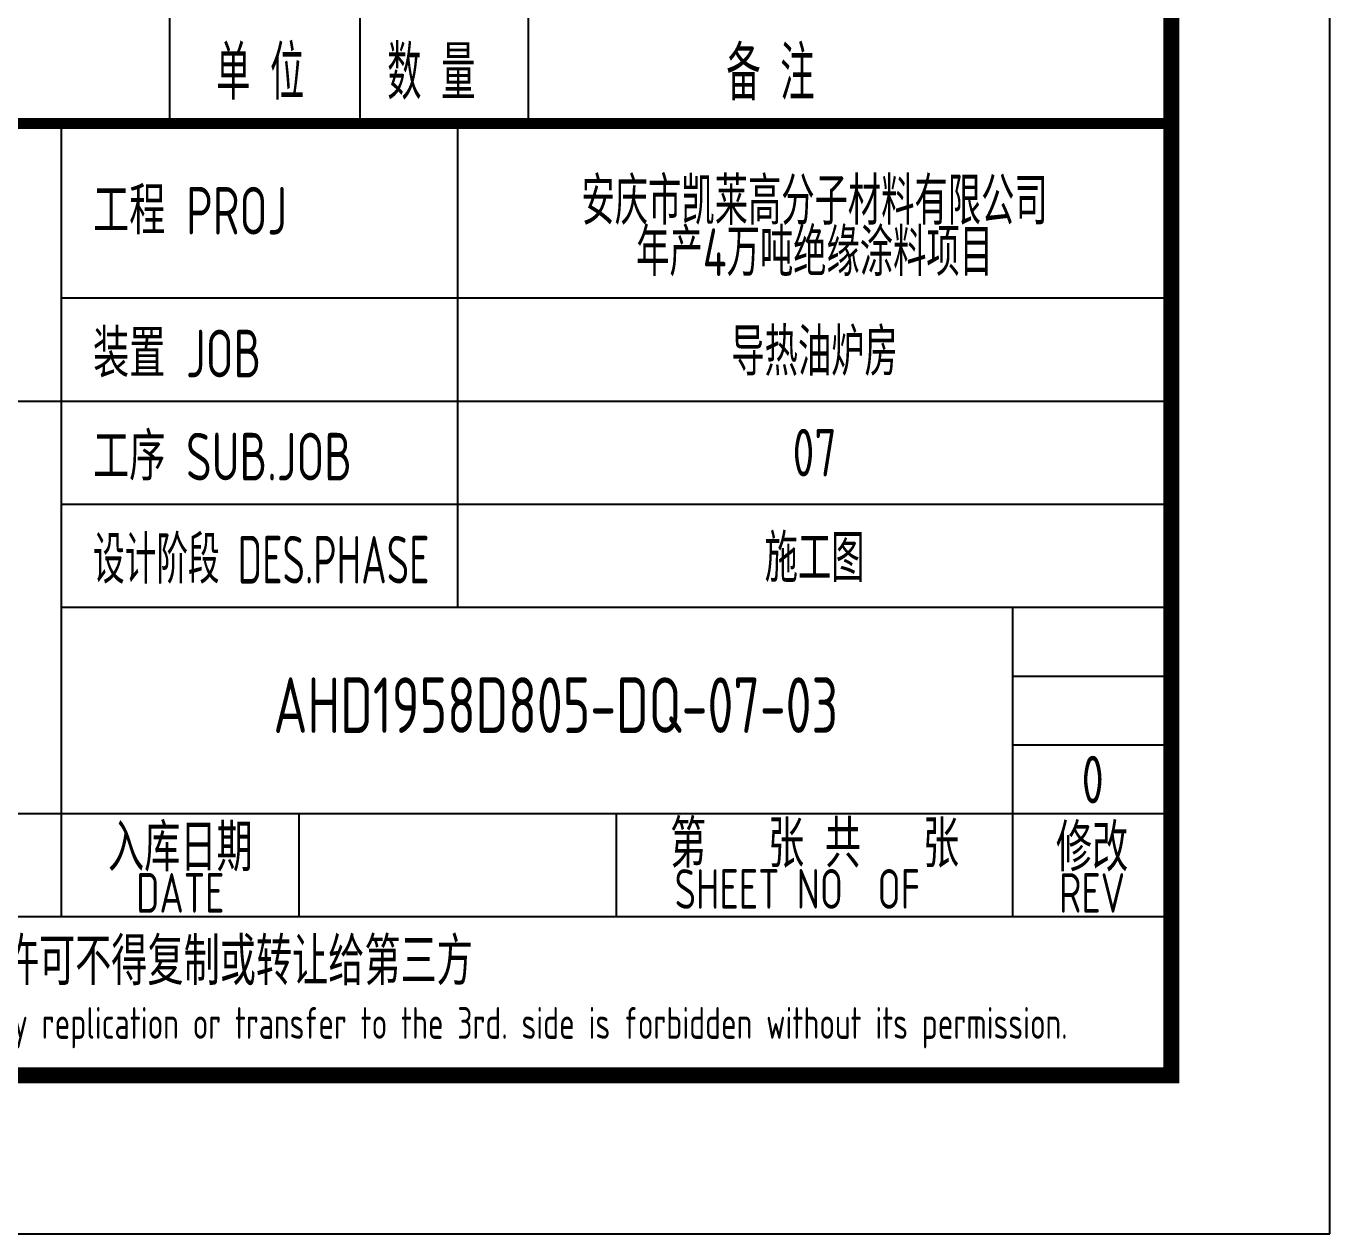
# Model space of a CAD drawing. Extents: x 4830845 to 5141198, y -443067 to -268177.
# Drawn here: x 5020881 to 5029104, y -422737 to -415123 of the extents above; entities that cross this region are included whole.
import ezdxf
from ezdxf.enums import TextEntityAlignment as Align

# ---------------------------------------------------------------- set-up
doc = ezdxf.new("R2010")
doc.units = 0
doc.header["$LTSCALE"] = 1000
doc.header["$MEASUREMENT"] = 0
doc.layers.get('0').update_dxf_attribs({"linetype": 'CONTINUOUS'})
for name, color, linetype in [('AXIS', 3, 'CONTINUOUS'), ('PUB_TITLE', 4, 'CONTINUOUS'), ('TEL_TAB', 7, 'CONTINUOUS')]:
    doc.layers.add(name, color=color, linetype=linetype)
doc.styles.add('AHD', font='sceie.shx', dxfattribs={"width": 0.7, "bigfont": 'sceic.shx'})
doc.styles.add('sceic', font='sceie.shx', dxfattribs={"width": 0.67, "bigfont": 'sceic.shx'})
doc.styles.add('sceie', font='sceie.shx', dxfattribs={"width": 0.7, "bigfont": 'sceic.shx'})
doc.styles.add('TSSD_Rein', font='Tssdeng.shx', dxfattribs={"width": 0.7, "bigfont": 'hztxt.shx'})

msp = doc.modelspace()

# ---------------------------------------------------------------- linework, layer by layer
for p, q in [((5021103.5, -420737.3), (5021103.5, -415737.3)), ((5023603.5, -418787.3), (5023603.5, -415737.3)), ((5028103.5, -421737.3), (5028103.5, -415737.3)), ((5021103.5, -416837.3), (5028103.5, -416837.3)), ((5010103.5, -417487.3), (5028103.5, -417487.3)), ((5021103.5, -418137.3), (5028103.5, -418137.3)), ((5021103.5, -418787.3), (5028103.5, -418787.3)), ((5027103.5, -420737.3), (5027103.5, -418787.3)), ((5027103.5, -419220.7), (5028103.5, -419220.7)), ((5027103.5, -419654), (5028103.5, -419654)), ((5010103.5, -420087.3), (5028103.5, -420087.3)), ((5022603.5, -420737.3), (5022603.5, -420087.3)), ((5024603.5, -420737.3), (5024603.5, -420087.3)), ((5010103.5, -420737.3), (5028103.5, -420737.3)), ((5010103.5, -421737.3), (5028103.5, -421737.3))]:
    msp.add_line(p, q)
msp.add_lwpolyline([(5028103.5, -415737.3, 70, 70, 0), (5010103.5, -415737.3, 70, 70, 0), (5010103.5, -421737.3, 0, 0, 0)], format="xyseb")
at = {"layer": 'PUB_TITLE', "color": 4}
msp.add_lwpolyline([(4945003.5, -422737.3), (5029103.5, -422737.3), (5029103.5, -363337.3), (4945003.5, -363337.3)], close=True, dxfattribs=at)
at = {"layer": 'PUB_TITLE', "color": 4, "const_width": 100}
msp.add_lwpolyline([(4947503.5, -421737.3), (5028103.5, -421737.3), (5028103.5, -364337.3), (4947503.5, -364337.3)], close=True, dxfattribs=at)
at = {"layer": 'TEL_TAB', "color": 0, "linetype": 'ByBlock'}
for p, q in [((5024048.1, -403706.6), (5024048.1, -415737.3)), ((5022985.6, -414337.3), (5022985.6, -415737.3)), ((5022985.6, -414337.3), (5022985.6, -415737.3)), ((5021785.6, -415037.3), (5021785.6, -415737.3))]:
    msp.add_line(p, q, dxfattribs=at)

# ---------------------------------------------------------------- texts
at = {"style": 'AHD'}
for s, width, p in [('工程 PROJ', 0.8, (5021303.5, -416437.3)), ('工程 PROJ', 0.8, (5021303.5, -416437.3)), ('装置 JOB', 0.8, (5021303.5, -417337.3)), ('装置 JOB', 0.8, (5021303.5, -417337.3)), ('工序 SUB.JOB', 0.8, (5021303.5, -417987.3)), ('工序 SUB.JOB', 0.8, (5021303.5, -417987.3)), ('设计阶段 DES.PHASE', 0.7, (5021303.5, -418637.3)), ('设计阶段 DES.PHASE', 0.7, (5021303.5, -418637.3))]:
    msp.add_text(s, height=300, dxfattribs=dict(at, width=width)).set_placement(p)
at = {"style": 'AHD', "width": 0.8}
for s, height, p in [('第   张 共   张', 300, (5025853.5, -420262.3)), ('入库日期', 300, (5021853.5, -420287.3)), ('入库日期', 300, (5021853.5, -420287.3)), ('修改', 300, (5027603.5, -420287.3)), ('修改', 300, (5027603.5, -420287.3)), ('DATE', 250, (5021853.5, -420587.3)), ('DATE', 250, (5021853.5, -420587.3)), ('SHEET NO  OF  ', 250, (5025853.5, -420562.3)), ('SHEET NO  OF  ', 250, (5025853.5, -420562.3)), ('REV', 250, (5027603.5, -420587.3)), ('REV', 250, (5027603.5, -420587.3)), ('本文件专有权属安徽华东化工医药工程有限责任公司所有,未经许可不得复制或转让给第三方', 300, (5019103.5, -421037.3)), ('本文件专有权属安徽华东化工医药工程有限责任公司所有,未经许可不得复制或转让给第三方', 300, (5019103.5, -421037.3)), ('The proprietary right of this document belongs to Anhui Huadong Chemical And Medical Engineering  Co.,Ltd.  and any replication or transfer to the 3rd. side is forbidden without its permission. ', 200, (5019103.5, -421437.3)), ('The proprietary right of this document belongs to Anhui Huadong Chemical And Medical Engineering  Co.,Ltd.  and any replication or transfer to the 3rd. side is forbidden without its permission. ', 200, (5019103.5, -421437.3))]:
    msp.add_text(s, height=height, dxfattribs=at).set_placement(p, align=Align.MIDDLE)
at = {"width": 0.8}
for tag, text, height, style, p in [('AHD1958D805-DQ-07-03', '200320-02-040', 350, 'sceie', (5024221.4, -419403.7)), ('0', '0', 300, 'AHD', (5027607.6, -419873.4)), ('0', '0', 300, 'AHD', (5027607.6, -419873.4))]:
    msp.add_attdef(tag, text=text, height=height, dxfattribs=dict(at, style=style)).set_placement(p, align=Align.MIDDLE)
at = {"layer": 'AXIS', "style": 'TSSD_Rein', "width": 0.7}
for s, p in [('安庆市凯莱高分子材料有限公司', (5025853.5, -416209.7)), ('年产4万吨绝缘涂料项目', (5025853.5, -416532.8)), ('导热油炉房', (5025853.5, -417162.3)), ('07', (5025853.5, -417812.3)), ('施工图', (5025853.5, -418462.3))]:
    msp.add_text(s, height=300, dxfattribs=at).set_placement(p, align=Align.MIDDLE)
at = {"layer": 'TEL_TAB', "color": 0, "linetype": 'ByBlock', "style": 'sceic', "width": 0.67}
for s, p in [('单 位', (5022079.5, -415587.3)), ('数 量', (5023158, -415587.3)), ('备 注', (5025297.1, -415591.1))]:
    msp.add_text(s, height=340, dxfattribs=at).set_placement(p)

doc.saveas('drawing.dxf')
